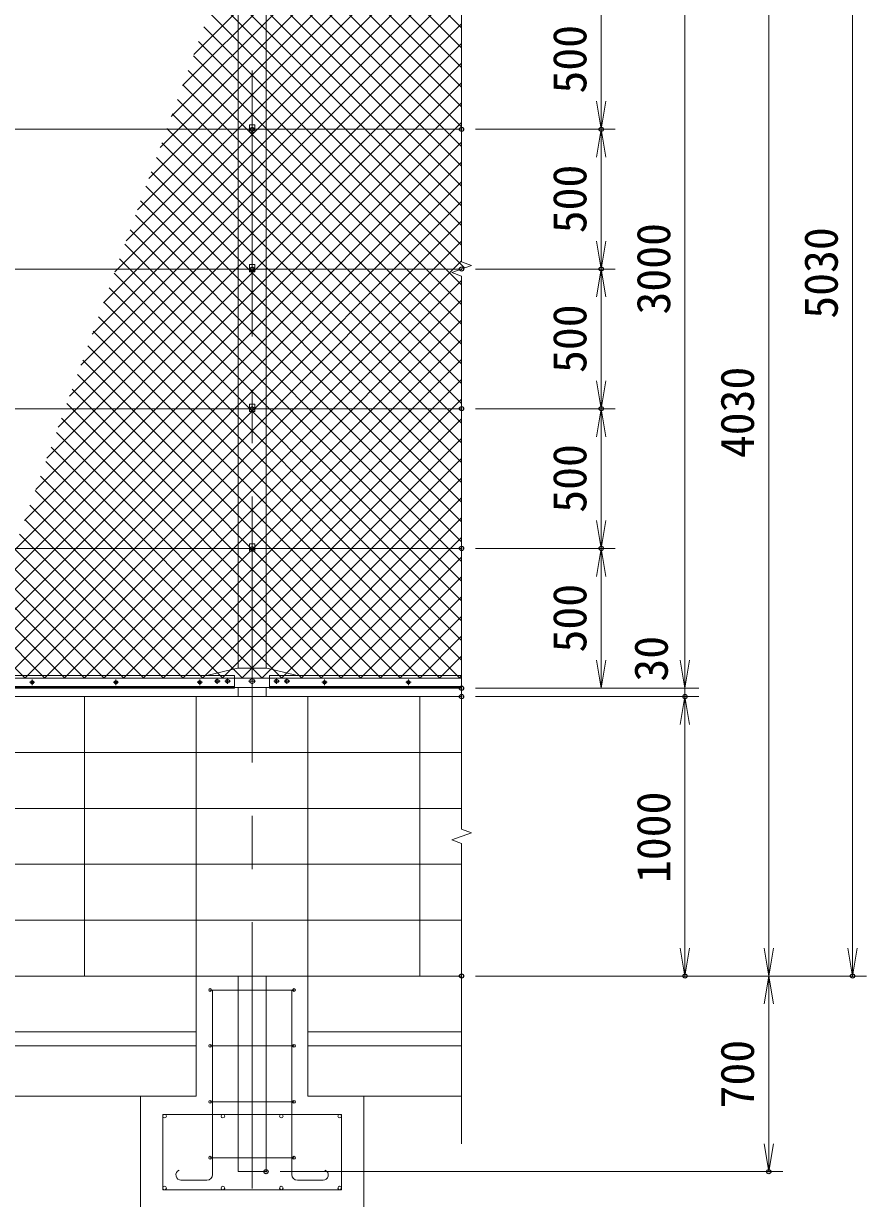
# Model space of a CAD drawing. Units: millimetres at full size. Extents: x -10500 to 10500, y -7425 to 7425.
# Drawn here: x -3332 to -314, y -4101 to 104 of the extents above; entities that cross this region are included whole.
import ezdxf
from ezdxf.enums import TextEntityAlignment as Align

# ---------------------------------------------------------------- set-up
doc = ezdxf.new("R2010")
doc.units = ezdxf.units.MM
doc.header["$LTSCALE"] = 30
doc.header["$PDMODE"] = 32
doc.header["$PDSIZE"] = 15
doc.linetypes.add('USER1', pattern=[50.8, 31.75, -6.35, 6.35, -6.35])
for name, color, linetype, lineweight in [('0-0_D-STR1', 1, 'Continuous', 18), ('0-1_0', 7, 'Continuous', 18), ('0-2_D-BMK', 2, 'USER1', 13), ('0-3_D-STR3', 3, 'Continuous', 13), ('0-5_D-STR4', 7, 'Continuous', 18), ('0-6_D-BGD', 7, 'Continuous', 18), ('0-7_D-STR-DIM', 7, 'Continuous', 13), ('0-A_D-STR2', 7, 'Continuous', 13)]:
    doc.layers.add(name, color=color, linetype=linetype, lineweight=lineweight)
doc.layers.add('0-8_Defpoints', color=253, linetype='Continuous')
doc.styles.add('ＭＳ ゴシック', font='')
doc.styles.get('ＭＳ ゴシック').set_extended_font_data('MS Gothic')

# ---------------------------------------------------------------- blocks, each defined once
blk = doc.blocks.new('_Open')
at = {"layer": '0-1_0'}
blk.add_line((-30, 5), (0, 0), dxfattribs=at)
blk.add_lwpolyline([(-30, -5), (0, 0), (-30, 0)], dxfattribs=at)

msp = doc.modelspace()

# ---------------------------------------------------------------- linework, layer by layer
at = {"layer": '0-0_D-STR1'}
for p, q in [((-2563.59, 653.19), (-2563.59, -2202.81)), ((-2463.59, -2202.81), (-2463.59, 653.19)), ((-8563.59, -2229.81), (-2576.32, -2229.81)), ((-2576.32, -2229.81), (-2576.32, -2274.81)), ((-2450.85, -2229.81), (-2450.85, -2274.81)), ((-2450.85, -2229.81), (-1763.59, -2229.81)), ((-8563.59, -2270.81), (-2576.32, -2270.81)), ((-8563.59, -2274.81), (-2576.32, -2274.81)), ((-2563.59, -2272.81), (-2563.59, -2304.81)), ((-2463.59, -2304.81), (-2463.59, -2272.81)), ((-2450.85, -2270.81), (-1763.59, -2270.81)), ((-2450.85, -2274.81), (-1763.59, -2274.81))]:
    msp.add_line(p, q, dxfattribs=at)
msp.add_lwpolyline([(-2563.59, -3304.81), (-2563.59, -4004.81), (-2463.59, -4004.81), (-2463.59, -3304.81)], dxfattribs=at)
at = {"layer": '0-2_D-BMK'}
for p, q in [((-2513.59, -4064.81), (-2513.59, 1855.75)), ((-2523.59, -274.81), (-2503.59, -274.81)), ((-2523.59, -774.81), (-2503.59, -774.81)), ((-2523.59, -1274.81), (-2503.59, -1274.81)), ((-2523.59, -1774.81), (-2503.59, -1774.81)), ((-3291.41, -2253.81), (-3310.76, -2253.81)), ((-3301.09, -2244.14), (-3301.09, -2263.49)), ((-2991.41, -2253.81), (-3010.76, -2253.81)), ((-3001.09, -2244.14), (-3001.09, -2263.49)), ((-2691.41, -2253.81), (-2710.76, -2253.81)), ((-2701.09, -2244.14), (-2701.09, -2263.49)), ((-2648.27, -2249.81), (-2628.27, -2249.81)), ((-2638.27, -2239.81), (-2638.27, -2259.81)), ((-2611.32, -2249.81), (-2591.32, -2249.81)), ((-2601.32, -2239.81), (-2601.32, -2259.81)), ((-2500.84, -2249.81), (-2526.34, -2249.81)), ((-2435.85, -2249.81), (-2415.85, -2249.81)), ((-2425.85, -2239.81), (-2425.85, -2259.81)), ((-2398.9, -2249.81), (-2378.9, -2249.81)), ((-2388.9, -2239.81), (-2388.9, -2259.81)), ((-2244.28, -2253.81), (-2263.62, -2253.81)), ((-2253.95, -2244.14), (-2253.95, -2263.49)), ((-1944.28, -2253.81), (-1963.62, -2253.81)), ((-1953.95, -2244.14), (-1953.95, -2263.49))]:
    msp.add_line(p, q, dxfattribs=at)
at = {"layer": '0-3_D-STR3'}
for p, q in [((-3402.72, -274.81), (-1763.59, -274.81)), ((-2520.09, -271.06), (-2513.59, -267.31)), ((-2520.09, -278.57), (-2520.09, -271.06)), ((-2513.59, -282.32), (-2520.09, -278.57)), ((-2513.59, -267.31), (-2507.09, -271.06)), ((-2507.09, -278.57), (-2513.59, -282.32)), ((-2507.09, -271.06), (-2507.09, -278.57)), ((-8496.39, -774.81), (-1763.59, -774.81)), ((-2520.09, -771.06), (-2513.59, -767.31)), ((-2520.09, -778.57), (-2520.09, -771.06)), ((-2513.59, -782.32), (-2520.09, -778.57)), ((-2513.59, -767.31), (-2507.09, -771.06)), ((-2507.09, -778.57), (-2513.59, -782.32)), ((-2507.09, -771.06), (-2507.09, -778.57)), ((-8496.39, -1274.81), (-1763.59, -1274.81)), ((-2520.09, -1271.06), (-2513.59, -1267.31)), ((-2520.09, -1278.57), (-2520.09, -1271.06)), ((-2513.59, -1282.32), (-2520.09, -1278.57)), ((-2513.59, -1267.31), (-2507.09, -1271.06)), ((-2507.09, -1278.57), (-2513.59, -1282.32)), ((-2507.09, -1271.06), (-2507.09, -1278.57)), ((-8496.39, -1774.81), (-1763.59, -1774.81)), ((-2520.09, -1771.06), (-2513.59, -1767.31)), ((-2520.09, -1778.57), (-2520.09, -1771.06)), ((-2513.59, -1782.32), (-2520.09, -1778.57)), ((-2513.59, -1767.31), (-2507.09, -1771.06)), ((-2507.09, -1778.57), (-2513.59, -1782.32)), ((-2507.09, -1771.06), (-2507.09, -1778.57)), ((-2566.09, -2202.81), (-2670.61, -2227.81)), ((-2670.61, -2229.81), (-2670.61, -2227.81)), ((-2566.09, -2202.81), (-2461.09, -2202.81)), ((-2461.09, -2202.81), (-2356.56, -2227.81)), ((-2356.56, -2229.81), (-2356.56, -2227.81)), ((-1763.59, -2238.81), (-8563.59, -2238.81)), ((-2576.32, -2268.81), (-8563.59, -2268.81)), ((-2638.27, -2242.31), (-2644.77, -2246.06)), ((-2644.77, -2246.06), (-2644.77, -2253.57)), ((-2644.77, -2253.57), (-2638.27, -2257.32)), ((-2631.77, -2246.06), (-2638.27, -2242.31)), ((-2638.27, -2257.32), (-2631.77, -2253.57)), ((-2631.77, -2253.57), (-2631.77, -2246.06)), ((-2601.32, -2242.31), (-2607.82, -2246.06)), ((-2607.82, -2246.06), (-2607.82, -2253.57)), ((-2607.82, -2253.57), (-2601.32, -2257.32)), ((-2594.82, -2246.06), (-2601.32, -2242.31)), ((-2601.32, -2257.32), (-2594.82, -2253.57)), ((-2594.82, -2253.57), (-2594.82, -2246.06)), ((-2513.59, -2240), (-2522.09, -2244.91)), ((-2522.09, -2244.91), (-2522.09, -2254.72)), ((-2522.09, -2254.72), (-2513.59, -2259.63)), ((-2505.09, -2244.91), (-2513.59, -2240)), ((-1763.59, -2268.81), (-2450.85, -2268.81)), ((-2425.85, -2242.31), (-2432.35, -2246.06)), ((-2432.35, -2246.06), (-2432.35, -2253.57)), ((-2432.35, -2253.57), (-2425.85, -2257.32)), ((-2419.35, -2246.06), (-2425.85, -2242.31)), ((-2425.85, -2257.32), (-2419.35, -2253.57)), ((-2419.35, -2253.57), (-2419.35, -2246.06)), ((-2388.9, -2242.31), (-2395.4, -2246.06)), ((-2395.4, -2246.06), (-2395.4, -2253.57)), ((-2395.4, -2253.57), (-2388.9, -2257.32)), ((-2382.4, -2246.06), (-2388.9, -2242.31)), ((-2388.9, -2257.32), (-2382.4, -2253.57)), ((-2382.4, -2253.57), (-2382.4, -2246.06)), ((-2576.32, -2272.81), (-2450.85, -2272.81)), ((-2363.59, -3354.81), (-2663.59, -3354.81)), ((-2655.59, -4015.14), (-2655.59, -3354.81)), ((-2513.59, -3354.81), (-2513.59, -4035.14)), ((-2371.59, -4015.14), (-2371.59, -3354.81)), ((-2363.59, -3554.81), (-2663.59, -3554.81)), ((-2363.59, -3754.81), (-2663.59, -3754.81)), ((-2833.59, -4069.81), (-2833.59, -3799.81)), ((-2193.59, -3799.81), (-2833.59, -3799.81)), ((-2193.59, -4069.81), (-2193.59, -3799.81)), ((-2363.59, -3954.81), (-2663.59, -3954.81)), ((-2675.59, -4035.14), (-2768.52, -4035.14)), ((-2351.59, -4035.14), (-2258.66, -4035.14)), ((-2193.59, -4069.81), (-2833.59, -4069.81))]:
    msp.add_line(p, q, dxfattribs=at)
for points in [[(-2504.09, -258.81), (-2504.09, -284.81), (-2523.09, -284.81)], [(-2504.09, -258.81), (-2523.09, -258.81), (-2523.09, -284.81)], [(-2504.09, -758.81), (-2504.09, -784.81), (-2523.09, -784.81)], [(-2504.09, -758.81), (-2523.09, -758.81), (-2523.09, -784.81)], [(-2504.09, -1258.81), (-2504.09, -1284.81), (-2523.09, -1284.81)], [(-2504.09, -1258.81), (-2523.09, -1258.81), (-2523.09, -1284.81)], [(-2504.09, -1758.81), (-2504.09, -1784.81), (-2523.09, -1784.81)], [(-2504.09, -1758.81), (-2523.09, -1758.81), (-2523.09, -1784.81)], [(-2513.59, -2259.63), (-2505.09, -2254.72), (-2505.09, -2244.91)]]:
    msp.add_lwpolyline(points, dxfattribs=at)
for points in [[(-3301.09, -2248.06), (-3306.07, -2250.94), (-3306.07, -2256.69), (-3301.09, -2259.56), (-3296.11, -2256.69), (-3296.11, -2250.94)], [(-3001.09, -2248.06), (-3006.07, -2250.94), (-3006.07, -2256.69), (-3001.09, -2259.56), (-2996.11, -2256.69), (-2996.11, -2250.94)], [(-2701.09, -2248.06), (-2706.07, -2250.94), (-2706.07, -2256.69), (-2701.09, -2259.56), (-2696.11, -2256.69), (-2696.11, -2250.94)], [(-2253.95, -2248.06), (-2258.93, -2250.94), (-2258.93, -2256.69), (-2253.95, -2259.56), (-2248.97, -2256.69), (-2248.97, -2250.94)], [(-1953.95, -2248.06), (-1958.93, -2250.94), (-1958.93, -2256.69), (-1953.95, -2259.56), (-1948.97, -2256.69), (-1948.97, -2250.94)]]:
    msp.add_lwpolyline(points, close=True, dxfattribs=at)
for centre, radius in [((-2513.59, -274.81), 6.25), ((-2513.59, -774.81), 6.25), ((-2513.59, -1274.81), 6.25), ((-2513.59, -1774.81), 6.25), ((-3301.09, -2253.81), 6.5), ((-3301.09, -2253.81), 4.98), ((-3001.09, -2253.81), 6.5), ((-3001.09, -2253.81), 4.98), ((-2701.09, -2253.81), 6.5), ((-2701.09, -2253.81), 4.98), ((-2638.27, -2249.81), 6.25), ((-2601.32, -2249.81), 6.25), ((-2513.59, -2249.81), 8.25), ((-2425.85, -2249.81), 6.25), ((-2388.9, -2249.81), 6.25), ((-2253.95, -2253.81), 6.5), ((-2253.95, -2253.81), 4.98), ((-1953.95, -2253.81), 6.5), ((-1953.95, -2253.81), 4.98), ((-2663.59, -3354.81), 5), ((-2363.59, -3354.81), 5), ((-2663.59, -3554.81), 5), ((-2363.59, -3554.81), 5), ((-2663.59, -3754.81), 5), ((-2363.59, -3754.81), 5), ((-2827.09, -3806.31), 6.5), ((-2618.09, -3806.31), 6.5), ((-2409.09, -3806.31), 6.5), ((-2200.09, -3806.31), 6.5), ((-2663.59, -3954.81), 5), ((-2363.59, -3954.81), 5), ((-2827.09, -4063.31), 6.5), ((-2618.09, -4063.31), 6.5), ((-2409.09, -4063.31), 6.5), ((-2200.09, -4063.31), 6.5)]:
    msp.add_circle(centre, radius, dxfattribs=at)
for centre, radius, start, end in [((-2767.69, -4016.49), 18.68, 111.66589, 272.52545), ((-2675.59, -4015.14), 20, 270, 0), ((-2351.59, -4015.14), 20, 180, 270), ((-2259.48, -4016.49), 18.68, 267.47455, 68.33411)]:
    msp.add_arc(centre, radius, start, end, dxfattribs=at)
at = {"layer": '0-5_D-STR4'}
for p, q in [((-2713.59, -3734.81), (-2713.59, -3304.81)), ((-2313.59, -3734.81), (-2313.59, -3304.81)), ((-5313.59, -3734.81), (-2713.59, -3734.81)), ((-2913.59, -4134.81), (-2913.59, -3734.81)), ((-2313.59, -3734.81), (-1763.59, -3734.81)), ((-2113.59, -4134.81), (-2113.59, -3734.81))]:
    msp.add_line(p, q, dxfattribs=at)
at = {"layer": '0-6_D-BGD'}
for p, q in [((-1763.59, -2304.81), (-8713.59, -2304.81)), ((-3113.59, -2304.81), (-3113.59, -3304.81)), ((-2713.59, -2304.81), (-2713.59, -3304.81)), ((-2313.59, -2304.81), (-2313.59, -3304.81)), ((-1913.59, -2304.81), (-1913.59, -3304.81)), ((-1763.59, -2504.81), (-8713.59, -2504.81)), ((-1763.59, -2704.81), (-8713.59, -2704.81)), ((-1763.59, -2904.81), (-8713.59, -2904.81)), ((-1763.59, -3104.81), (-8713.59, -3104.81)), ((-1763.59, -3304.81), (-9238.59, -3304.81)), ((-2713.59, -3504.81), (-5313.59, -3504.81)), ((-1763.59, -3504.81), (-2313.59, -3504.81)), ((-2713.59, -3554.81), (-5313.59, -3554.81)), ((-1763.59, -3554.81), (-2313.59, -3554.81))]:
    msp.add_line(p, q, dxfattribs=at)
at = {"layer": '0-7_D-STR-DIM'}
for p, q in [((-363.59, 1725.19), (-363.59, -3304.81)), ((-1763.59, 1199.47), (-1763.59, -749.15)), ((-963.59, -2274.81), (-963.59, 725.19)), ((-663.59, -3304.81), (-663.59, 725.19)), ((-1263.59, -274.81), (-1263.59, 225.19)), ((-1713.59, -274.81), (-1213.59, -274.81)), ((-1713.59, -274.81), (-1213.59, -274.81)), ((-1263.59, -774.81), (-1263.59, -274.81)), ((-1728.34, -761.98), (-1763.58, -749.16)), ((-1798.82, -787.64), (-1728.34, -761.98)), ((-1763.58, -800.46), (-1798.82, -787.64)), ((-1713.59, -774.81), (-1213.59, -774.81)), ((-1713.59, -774.81), (-1213.59, -774.81)), ((-1263.59, -1274.81), (-1263.59, -774.81)), ((-1763.59, -800.46), (-1763.59, -2779.15)), ((-1713.59, -1274.81), (-1213.59, -1274.81)), ((-1713.59, -1274.81), (-1213.59, -1274.81)), ((-1263.59, -1774.81), (-1263.59, -1274.81)), ((-1713.59, -1774.81), (-1213.59, -1774.81)), ((-1713.59, -1774.81), (-1213.59, -1774.81)), ((-1263.59, -2274.81), (-1263.59, -1774.81)), ((-963.59, -2174.81), (-963.59, -2074.81)), ((-1713.59, -2274.81), (-1213.59, -2274.81)), ((-1713.59, -2274.81), (-913.59, -2274.81)), ((-1713.59, -2274.81), (-913.59, -2274.81)), ((-1713.59, -2304.81), (-913.59, -2304.81)), ((-1713.59, -2304.81), (-913.59, -2304.81)), ((-963.59, -2274.81), (-963.59, -2304.81)), ((-963.59, -2304.81), (-963.59, -3304.81)), ((-963.59, -2404.81), (-963.59, -2504.81)), ((-1798.82, -2817.64), (-1728.34, -2791.98)), ((-1728.34, -2791.98), (-1763.58, -2779.16)), ((-1763.58, -2830.46), (-1798.82, -2817.64)), ((-1763.59, -2830.46), (-1763.59, -3904.81)), ((-1713.59, -3304.81), (-613.59, -3304.81)), ((-1713.59, -3304.81), (-913.59, -3304.81)), ((-1713.59, -3304.81), (-613.59, -3304.81)), ((-1713.59, -3304.81), (-313.59, -3304.81)), ((-663.59, -3304.81), (-663.59, -4004.81)), ((-2413.59, -4004.81), (-613.59, -4004.81))]:
    msp.add_line(p, q, dxfattribs=at)
at = {"layer": '0-8_Defpoints'}
for p in [(-1763.59, -274.81), (-1263.59, -274.81), (-1763.59, -774.81), (-1263.59, -774.81), (-1763.59, -1274.81), (-1263.59, -1274.81), (-1763.59, -1774.81), (-1263.59, -1774.81), (-1763.59, -2274.81), (-1763.59, -2304.81), (-1763.59, -2304.81), (-963.59, -2304.81), (-1763.59, -3304.81), (-963.59, -3304.81), (-363.59, -3304.81), (-2463.59, -4004.81), (-663.59, -4004.81)]:
    msp.add_point(p, dxfattribs=at)
at = {"layer": '0-A_D-STR2'}
for p, q in [((-2843.37, -340.36), (-1781.82, 721.19)), ((-2802.9, -229.18), (-1852.53, 721.19)), ((-2762.44, -118.01), (-1923.24, 721.19)), ((-2721.97, -6.83), (-1993.95, 721.19)), ((-1763.58, 87.87), (-2396.9, 721.19)), ((-1763.58, 17.16), (-2459.83, 713.4)), ((-2883.83, -451.53), (-1763.59, 668.71)), ((-1763.58, -53.55), (-2478.7, 661.56)), ((-2924.29, -562.71), (-1763.59, 598)), ((-1763.58, -124.27), (-2497.57, 609.72)), ((-1763.58, -194.98), (-2516.43, 557.88)), ((-2964.76, -673.88), (-1763.59, 527.29)), ((-1763.58, -265.69), (-2535.3, 506.04)), ((-3005.22, -785.06), (-1763.58, 456.58)), ((-1763.58, -336.4), (-2554.17, 454.19)), ((-3045.69, -896.23), (-1763.58, 385.87)), ((-1763.58, -407.11), (-2573.04, 402.35)), ((-1763.58, -477.82), (-2591.91, 350.51)), ((-3086.15, -1007.41), (-1763.58, 315.16)), ((-1763.58, -548.53), (-2610.78, 298.67)), ((-3126.62, -1118.58), (-1763.58, 244.45)), ((-1763.58, -619.24), (-2629.65, 246.83)), ((-3167.08, -1229.76), (-1763.58, 173.74)), ((-1763.58, -689.95), (-2648.52, 194.98)), ((-1753.21, -771.04), (-2667.39, 143.14)), ((-3207.54, -1340.93), (-1763.58, 103.03)), ((-1763.58, -831.38), (-2686.25, 91.3)), ((-3248.01, -1452.11), (-1763.58, 32.32)), ((-1763.58, -902.09), (-2705.12, 39.46)), ((-3288.47, -1563.28), (-1763.58, -38.39)), ((-1763.58, -972.8), (-2723.99, -12.38)), ((-1763.58, -1043.51), (-2742.86, -64.22)), ((-3328.94, -1674.46), (-1763.58, -109.1)), ((-1763.58, -1114.22), (-2761.73, -116.07)), ((-1763.58, -1184.93), (-2780.6, -167.91)), ((-3369.4, -1785.63), (-1763.58, -179.81)), ((-3409.87, -1896.81), (-1763.58, -250.52)), ((-1763.58, -1255.64), (-2799.47, -219.75)), ((-1763.58, -1326.35), (-2818.34, -271.59)), ((-3450.33, -2007.98), (-1763.58, -321.23)), ((-1763.58, -1397.06), (-2837.21, -323.43)), ((-1763.58, -1467.77), (-2856.07, -375.27)), ((-3490.8, -2119.16), (-1763.58, -391.94)), ((-1763.58, -1538.48), (-2874.94, -427.12)), ((-3531.26, -2230.33), (-1763.58, -462.65)), ((-1763.58, -1609.19), (-2893.81, -478.96)), ((-3469.03, -2238.81), (-1763.58, -533.36)), ((-1763.58, -1679.9), (-2912.68, -530.8)), ((-1763.58, -1750.61), (-2931.55, -582.64)), ((-3398.32, -2238.81), (-1763.58, -604.07)), ((-1763.58, -1821.32), (-2950.42, -634.48)), ((-3327.61, -2238.81), (-1763.58, -674.78)), ((-1763.58, -1892.03), (-2969.29, -686.33)), ((-3256.9, -2238.81), (-1763.58, -745.49)), ((-1763.58, -1962.74), (-2988.16, -738.17)), ((-1763.59, -2033.45), (-3007.03, -790.01)), ((-3186.19, -2238.81), (-1763.58, -816.2)), ((-1763.59, -2104.16), (-3025.89, -841.85)), ((-3115.48, -2238.81), (-1763.58, -886.92)), ((-1763.59, -2174.87), (-3044.76, -893.69)), ((-1770.35, -2238.81), (-3063.63, -945.53)), ((-3044.76, -2238.81), (-1763.58, -957.63)), ((-1841.06, -2238.81), (-3082.5, -997.38)), ((-1911.77, -2238.81), (-3101.37, -1049.22)), ((-2974.05, -2238.81), (-1763.58, -1028.34)), ((-1982.49, -2238.81), (-3120.24, -1101.06)), ((-2903.34, -2238.81), (-1763.58, -1099.05)), ((-2053.2, -2238.81), (-3139.11, -1152.9)), ((-2832.63, -2238.81), (-1763.58, -1169.76)), ((-2123.91, -2238.81), (-3157.98, -1204.74)), ((-2194.62, -2238.81), (-3176.84, -1256.59)), ((-2761.92, -2238.81), (-1763.58, -1240.47)), ((-2265.33, -2238.81), (-3195.71, -1308.43)), ((-2691.21, -2238.81), (-1763.58, -1311.18)), ((-2336.04, -2238.81), (-3214.58, -1360.27)), ((-2620.5, -2238.81), (-1763.58, -1381.89)), ((-2406.75, -2238.81), (-3233.45, -1412.11)), ((-2477.46, -2238.81), (-3252.32, -1463.95)), ((-2549.79, -2238.81), (-1763.58, -1452.6)), ((-2548.17, -2238.81), (-3271.19, -1515.79)), ((-2479.08, -2238.81), (-1763.58, -1523.32)), ((-2618.88, -2238.81), (-3290.06, -1567.64)), ((-2408.37, -2238.81), (-1763.58, -1594.03)), ((-2689.59, -2238.81), (-3308.93, -1619.48)), ((-2760.3, -2238.81), (-3327.8, -1671.32)), ((-2337.66, -2238.81), (-1763.58, -1664.74)), ((-2831.01, -2238.81), (-3346.66, -1723.16)), ((-2266.95, -2238.81), (-1763.58, -1735.45)), ((-2901.72, -2238.81), (-3365.53, -1775)), ((-2196.24, -2238.81), (-1763.58, -1806.16)), ((-2972.43, -2238.81), (-3384.4, -1826.85)), ((-3043.15, -2238.81), (-3403.27, -1878.69)), ((-2125.53, -2238.81), (-1763.58, -1876.87)), ((-3113.86, -2238.81), (-3422.14, -1930.53)), ((-2054.82, -2238.81), (-1763.58, -1947.58)), ((-3184.57, -2238.81), (-3441.01, -1982.37)), ((-3255.28, -2238.81), (-3459.88, -2034.21)), ((-1984.1, -2238.81), (-1763.59, -2018.29)), ((-3325.99, -2238.81), (-3478.75, -2086.05)), ((-1913.39, -2238.81), (-1763.59, -2089)), ((-1842.68, -2238.81), (-1763.59, -2159.72)), ((-1771.97, -2238.81), (-1763.59, -2230.43))]:
    msp.add_line(p, q, dxfattribs=at)

# ---------------------------------------------------------------- block references
at = {"layer": '0-7_D-STR-DIM', "xscale": 3.333333, "yscale": 3.333333}
for p, rotation in [((-1263.59, -274.81), 270), ((-1263.59, -274.81), 90), ((-1263.59, -774.81), 270), ((-1263.59, -774.81), 90), ((-1263.59, -1274.81), 270), ((-1263.59, -1274.81), 90), ((-1263.59, -1774.81), 270), ((-1263.59, -1774.81), 90), ((-1263.59, -2274.81), 270), ((-963.59, -2274.81), 270), ((-963.59, -2274.81), 270), ((-963.59, -2304.81), 90), ((-963.59, -2304.81), 90), ((-963.59, -3304.81), 270), ((-663.59, -3304.81), 270), ((-363.59, -3304.81), 270), ((-663.59, -3304.81), 90), ((-663.59, -4004.81), 270)]:
    msp.add_blockref('_Open', p, dxfattribs=dict(at, rotation=rotation))

# ---------------------------------------------------------------- texts
at = {"layer": '0-7_D-STR-DIM', "style": 'ＭＳ ゴシック'}
for s, p in [('500', (-1280.46, -147.03)), ('500', (-1280.46, -647.03)), ('3000', (-980.46, -937.67)), ('5030', (-380.46, -952.67)), ('500', (-1280.46, -1147.03)), ('4030', (-680.46, -1451.71)), ('500', (-1280.46, -1647.03)), ('500', (-1280.46, -2147.03)), ('30', (-989.04, -2251.28)), ('1000', (-980.46, -2972.11)), ('700', (-680.46, -3778.6))]:
    msp.add_text(s, height=120.3, rotation=90, dxfattribs=at).set_placement(p, align=Align.BOTTOM_LEFT)

doc.saveas('drawing.dxf')
